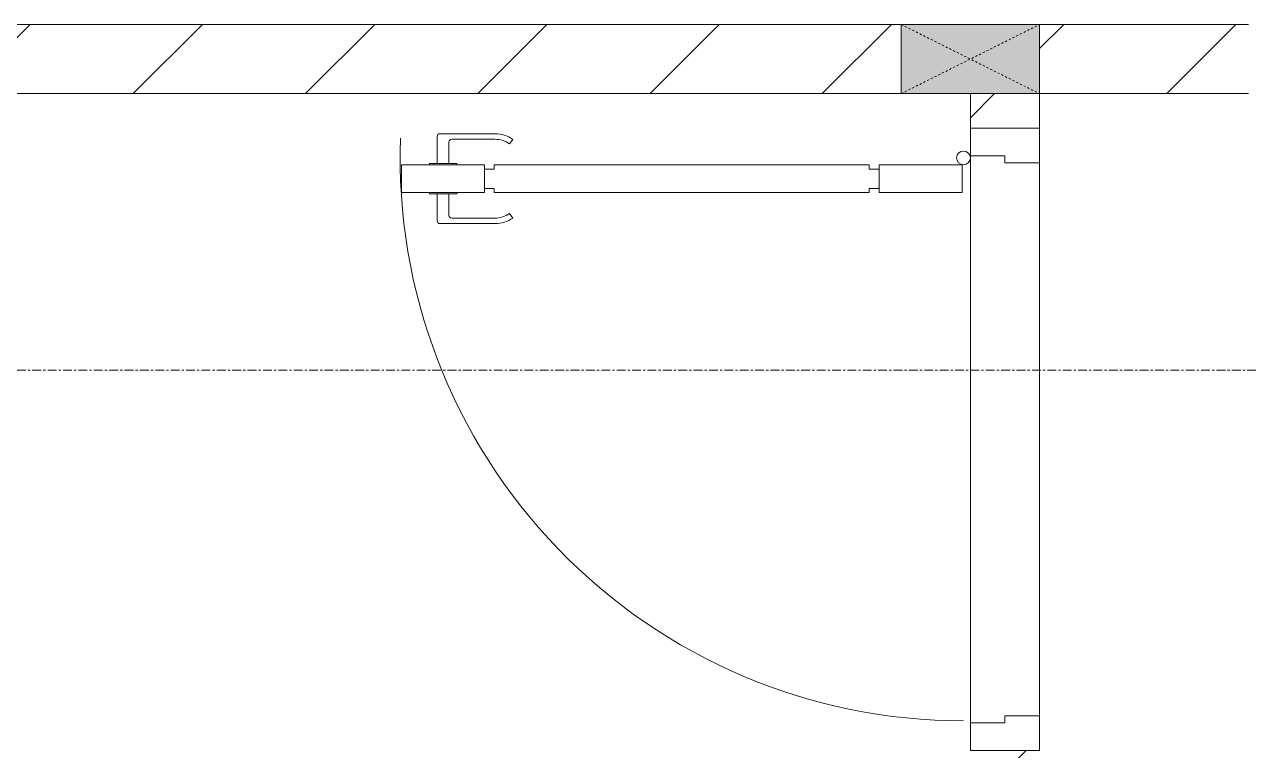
# Model space of a CAD drawing. Header units: millimetres. Extents: x 5359 to 218750, y -16347 to 109893.
# Drawn here: x 61286 to 63055, y 27887 to 28937 of the extents above; entities that cross this region are included whole.
import ezdxf

# ---------------------------------------------------------------- set-up
doc = ezdxf.new("R2010")
doc.units = ezdxf.units.MM
doc.linetypes.add('Dash', pattern=[6, 3, -3])
doc.linetypes.add('Grid Line', pattern=[22.225, 12.7, -3.175, 3.175, -3.175])
for name, color, linetype, lineweight in [('0-1', 7, 'Continuous', 5), ('A-DETL-GENF-1', 9, 'Continuous', 9), ('A-DOOR-1', 9, 'Continuous', 9), ('A-FLOR-1', 9, 'Continuous', 9), ('A-WALL-1', 53, 'Continuous', 18), ('A-WALL-2', 9, 'Continuous', 9), ('A-WALL-PATT-1', 10, 'Continuous', 9), ('S-COLS-2', 53, 'Continuous', 18), ('S-COLS-3', 9, 'Continuous', 9), ('S-COLS-HDLN-1', 9, 'Dash', 9), ('S-GRID-1', 1, 'Grid Line', 9)]:
    doc.layers.add(name, color=color, linetype=linetype, lineweight=lineweight)
pattern_1 = [(45, (0, 0), (-124.4508, 124.4508), [])]

# ---------------------------------------------------------------- blocks, each defined once
blk = doc.blocks.new('G1_SOF - BO TRU - 100x200-V25-TKCS_MB ĐỊNH VỊ CỔNG-HÀNG RÀO')
at = {"layer": 'S-COLS-3'}
blk.add_hatch(color=256, dxfattribs=at).paths.add_polyline_path([(50, -100), (50, 100), (-50, 100), (-50, -100)])
at = {"layer": 'S-COLS-2'}
for p, q in [((50, 100), (-50, 100)), ((-50, 100), (-50, -100)), ((50, -100), (50, 100)), ((-50, -100), (50, -100))]:
    blk.add_line(p, q, dxfattribs=at)
at = {"layer": 'S-COLS-HDLN-1'}
for p, q in [((50, 100), (-50, -100)), ((-50, 100), (50, -100))]:
    blk.add_line(p, q, dxfattribs=at)
blk = doc.blocks.new('DOOR_CW_01 CANH MO-PANEL KINH - DIG_01-900x2200-CỬA NHÔM KÍNH-400860-TKCS_MB ĐỊNH VỊ CỔNG-HÀNG RÀO')
at = {"layer": 'A-DETL-GENF-1'}
for p, q in [((-397, -182), (-397, -62)), ((-397, -62), (-357, -62)), ((-357, -62), (-357, -182)), ((-357, -182), (-397, -182)), ((-391, -196), (-391, -182)), ((-391, -182), (-363, -182)), ((-363, -182), (-363, -196)), ((-397, -196), (-391, -196)), ((-397, -738), (-397, -196)), ((-357, -196), (-363, -196)), ((-357, -196), (-357, -738)), ((-433.9, -711.2), (-427.3, -715.8)), ((-320.1, -711.2), (-326.7, -715.8)), ((-442, -737), (-442, -816.5)), ((-434, -799.5), (-434, -737)), ((-397, -738), (-391, -738)), ((-391, -752), (-391, -738)), ((-357, -738), (-363, -738)), ((-363, -738), (-363, -752)), ((-320, -799.5), (-320, -737)), ((-312, -737), (-312, -816.5)), ((-357, -752), (-397, -752)), ((-397, -752), (-397, -872)), ((-363, -752), (-391, -752)), ((-357, -872), (-357, -752)), ((-399, -792.2), (-399, -831.8)), ((-397, -792.2), (-399, -792.2)), ((-397, -792.2), (-397, -831.8)), ((-357, -792.2), (-357, -831.8)), ((-357, -792.2), (-355, -792.2)), ((-355, -792.2), (-355, -831.8)), ((-399, -803.5), (-430, -803.5)), ((-355, -803.5), (-324, -803.5)), ((-399, -820.5), (-438, -820.5)), ((-355, -820.5), (-316, -820.5)), ((-399, -831.8), (-397, -831.8)), ((-355, -831.8), (-357, -831.8)), ((-397, -872), (-357, -872))]:
    blk.add_line(p, q, dxfattribs=at)
blk.add_circle((-407, -60), 10, dxfattribs=at)
for centre, radius, start, end in [((-407, -60), 814, 268, 0), ((-397, -737), 45, 145, 180), ((-397, -737), 37, 145, 180), ((-357, -737), 37, 0, 35), ((-357, -737), 45, 360, 35), ((-430, -799.5), 4, 180, 270), ((-324, -799.5), 4, 270, 0), ((-438, -816.5), 4, 180, 270), ((-316, -816.5), 4, 270, 0)]:
    blk.add_arc(centre, radius, start, end, dxfattribs=at)
at = {"layer": 'A-DOOR-1'}
for p, q in [((-450, -50), (-450, 50)), ((-450, 50), (-400, 50)), ((-400, 50), (-400, 0)), ((400, 0), (400, 50)), ((400, 50), (450, 50)), ((450, 50), (450, -50)), ((-410, 0), (-410, -50)), ((-400, 0), (-410, 0)), ((410, 0), (400, 0)), ((410, -50), (410, 0)), ((-410, -50), (-450, -50)), ((-407, -50), (-382, -50)), ((450, -50), (410, -50))]:
    blk.add_line(p, q, dxfattribs=at)
blk = doc.blocks.new('NCV_TKTC_TANG 1_rvt-1-TKCS_MB ĐỊNH VỊ CỔNG-HÀNG RÀO')
at = {"layer": 'A-WALL-PATT-1'}
h = blk.add_hatch(dxfattribs=at)
h.set_pattern_fill('FP_2', color=256, style=0, pattern_type=2)
h.set_pattern_definition(pattern_1)
h.paths.add_polyline_path([(65852.6, 28836.9), (65852.6, 28936.9), (65054.2, 28936.9), (65054.2, 28836.9)])
h.paths.add_polyline_path([(64254.2, 28836.9), (64254.2, 28936.9), (63954.6, 28936.9), (63954.6, 28836.9)])
h.paths.add_polyline_path([(61062.6, 28836.9), (62552.6, 28836.9), (62552.6, 28936.9), (61052.6, 28936.9), (61052.6, 28836.9)])
h.paths.add_polyline_path([(63054.6, 28836.9), (63054.6, 28936.9), (62752.6, 28936.9), (62752.6, 28836.9)])
h = blk.add_hatch(dxfattribs=at)
h.set_pattern_fill('FP_2', color=256, style=0, pattern_type=2)
h.set_pattern_definition(pattern_1)
h.paths.add_polyline_path([(62752.6, 27836.9), (62752.6, 27886.9), (62652.6, 27886.9), (62652.6, 27836.9), (62702.6, 27836.9)])
h.paths.add_polyline_path([(62702.6, 28786.9), (62752.6, 28786.9), (62752.6, 28836.9), (62652.6, 28836.9), (62652.6, 28786.9)])
at = {"layer": 'A-FLOR-1'}
blk.add_line((62752.6, 28736.9), (62752.6, 27936.9), dxfattribs=at)
at = {"layer": 'A-WALL-1'}
for p, q in [((62652.6, 28836.9), (62652.6, 28826.9)), ((62752.6, 28826.9), (62752.6, 28836.9))]:
    blk.add_line(p, q, dxfattribs=at)
at = {"layer": 'A-WALL-2'}
for p, q in [((62552.6, 28936.9), (61062.6, 28936.9)), ((63054.6, 28936.9), (62752.6, 28936.9)), ((61062.6, 28836.9), (62552.6, 28836.9)), ((62752.6, 28836.9), (63054.6, 28836.9)), ((62652.6, 28826.9), (62652.6, 28786.9)), ((62752.6, 28786.9), (62752.6, 28826.9)), ((62652.6, 27926.9), (62652.6, 28746.9)), ((62752.6, 28736.9), (62752.6, 27936.9))]:
    blk.add_line(p, q, dxfattribs=at)
at = {"layer": 'A-DOOR-1', "rotation": 269.9999999999989}
blk.add_blockref('DOOR_CW_01 CANH MO-PANEL KINH - DIG_01-900x2200-CỬA NHÔM KÍNH-400860-TKCS_MB ĐỊNH VỊ CỔNG-HÀNG RÀO', (62702.6, 28336.9), dxfattribs=at)
at = {"layer": 'S-COLS-3', "rotation": 89.99999999999945}
blk.add_blockref('G1_SOF - BO TRU - 100x200-V25-TKCS_MB ĐỊNH VỊ CỔNG-HÀNG RÀO', (62652.6, 28886.9), dxfattribs=at)

msp = doc.modelspace()

# ---------------------------------------------------------------- linework, layer by layer
at = {"layer": 'S-GRID-1'}
msp.add_line((135474.6, 28436.9), (24837.1, 28436.9), dxfattribs=at)

# ---------------------------------------------------------------- block references
at = {"layer": '0-1'}
msp.add_blockref('NCV_TKTC_TANG 1_rvt-1-TKCS_MB ĐỊNH VỊ CỔNG-HÀNG RÀO', (0, 0), dxfattribs=at)

doc.saveas('drawing.dxf')
